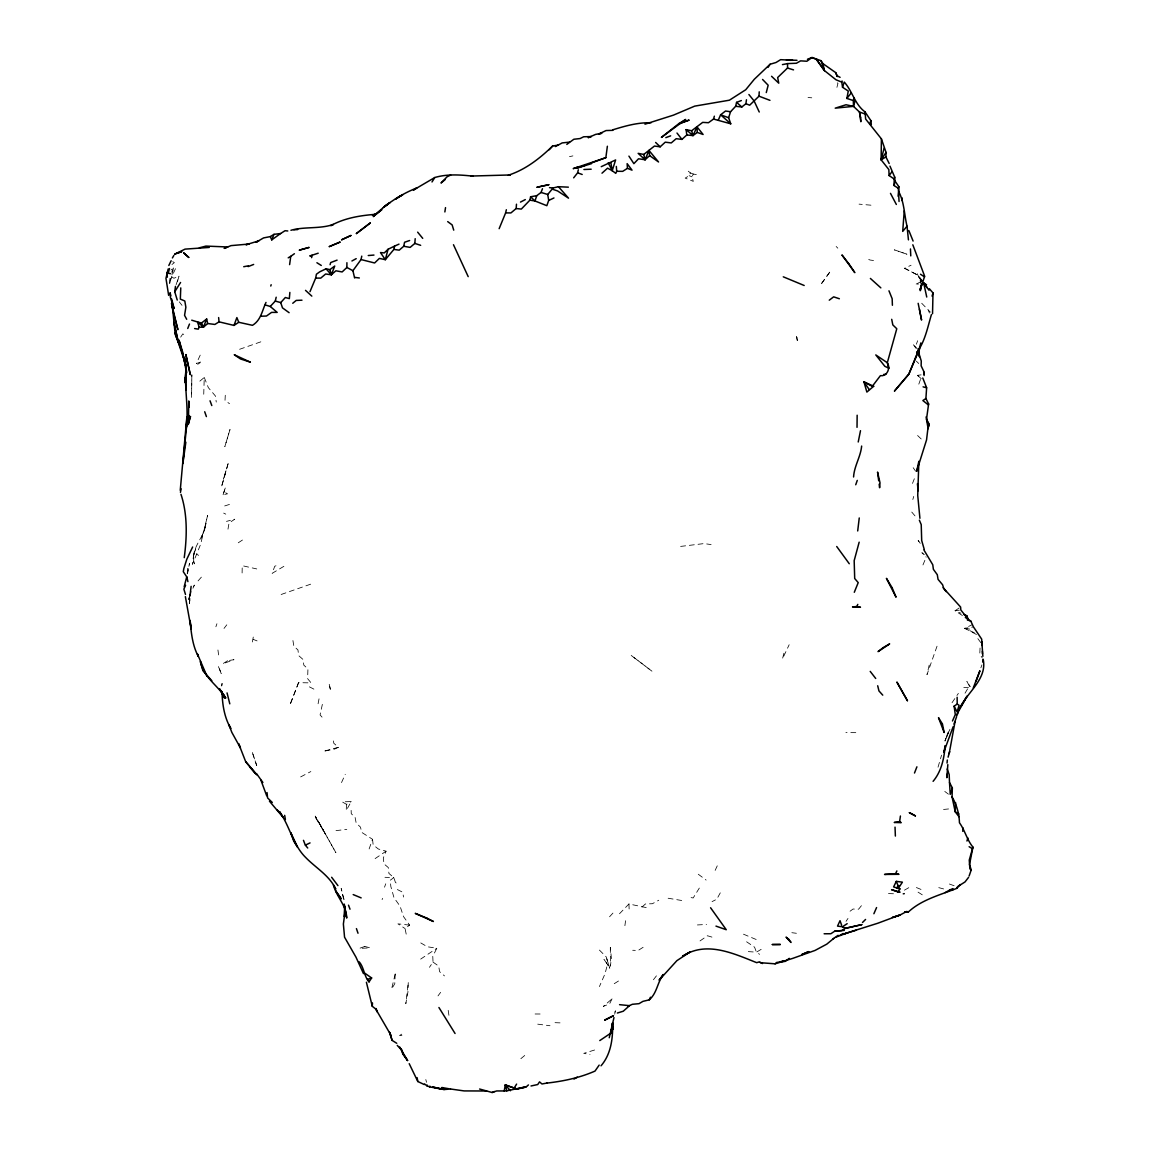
<?xml version="1.0" encoding="UTF-8"?>
<svg xmlns="http://www.w3.org/2000/svg" width="1150" height="1150" viewBox="0 0 1150 1150"><rect width="100%" height="100%" fill="white"/><g stroke="black" fill="none" stroke-linecap="round" stroke-linejoin="round"><path stroke-width="0.75" stroke-dasharray="5 3.75" d="M189.937 594.593L188.241 601.22L191.029 591.129L189.391 603.448L189.419 596.102L190.756 591.244M187.493 573.289L187.536 568.043L187.249 573.821M242.104 572.959L242.248 565.685L256.752 568.934M203.737 394.234L204.254 377.473L199.712 381.268M980.044 648.025L979.771 654.307L982.33 658.016M225.285 395.269L225.012 400.416L229.482 403.679M346.538 804.353L346.207 810.563L351.239 801.564L342.168 801.852L346.538 804.353L351.239 801.564M189.391 603.448L190.469 594.579M252.382 641.973L253.69 634.757M169.352 283.403L170.143 276.733M221.806 685.63L222.094 683.373L221.274 688.706M624.896 925.678L625.715 919.641M227.987 529.144L229.037 523.049L234.729 519.211L226.507 521.381M938.026 767.194L941.562 755.148M318.09 703.757L319.168 698.136M187.522 573.548L189.563 563.227L187.335 573.419M607.531 964.289L608.221 965.511L603.98 959.431L607.531 964.289L604.943 973.935L599.409 986.585M322.359 704.361L320.088 714.912L323.553 718.851M614.689 1014.199L615.423 1010.807L614.086 1014.084M204.657 528.123L207.589 515.43L200.589 544.424L192.452 564.334L193.401 556.557L194.508 563.831C189.276 549.183 204.556 537.639 206.051 523.552L201.121 539.178L202.659 534.348M929.2 665.088L926.986 674.662L937.106 645.998M169.812 283.331L173.679 267.936L170.933 270.049M836.927 87.357L837.962 83.346L835.245 81.463M223.086 494.73L225.515 487.212L223.086 494.73L227.528 493.824L223.891 491.74M382.116 899.616L382.49 898.322M177.502 281.348L178.998 276.187L173.894 278.257L171.695 276.863L175.821 268.007M194.408 552.747L193.559 555.608L195.73 548.564L194.408 552.747L198.605 555.364M912.827 499.488L913.732 496.426M947.801 733.786L950.072 729.071L945.041 740.945L945.918 738.128M226.018 470.709L223.388 479.147L224.969 474.346M200.215 355.134L196.362 363.558L201.969 361.531L197.685 364.334M176.123 284.668L178.998 276.187M215.884 626.764L216.933 623.746M369.121 848.959L372.543 839.313L361.833 832.442L360.424 827.08L356.184 823.069L355.091 817.391L351.268 813.697L351.081 809.154M918.807 384.143L920.618 379.083L917.585 375.331L921.639 374.785M384.517 887.196L385.753 883.789M916.363 344.209L917.643 340.759M980.864 667.791L981.942 664.887M298.554 682.654L289.901 705.094L298.554 682.654L311.089 682.884L307.611 678.644L307.941 668.883L303.83 665.174L303.025 659.467L298.741 655.658L297.936 649.923L293.854 646.214L292.934 640.55M945.041 740.945L947.255 735.224M912.511 483.402L914.954 477.178M372.543 839.313L373.161 844.862L378.293 848.988L386.069 851.201L383.324 857.943L383.956 863.851L388.298 867.56L388.93 873.439L393.861 877.622L395.413 882.409L399.136 885.198M946.349 736.719L948.937 730.379M170.143 280.672L171.695 276.863M922.961 564.938L925.563 558.699M783.898 653.243L782.503 658.835L789.159 644.733M192.956 588.225L194.379 585.077L192.711 588.096M341.521 782.575L345.259 774.324M696.339 174.613L693.292 174.038L692.027 176.812L693.292 181.355L685.184 178.106L689.152 175.691L690.417 172.903L688.275 171.206M965.023 693.206L969.349 685.918L966.877 681.433L970.212 686.564L969.349 685.918M715.156 870.378L717.571 865.145M171.681 272.219L173.679 267.936M420.771 942.928L427.354 946.766L436.813 948.247L432.774 956.34L433.033 962.09L429.439 967.308M720.288 892.846L716.781 899.214L712.066 901.629M699.315 888.087L693.177 897.977L688.433 897.101M952.027 702.722L958.367 693.393M180.665 337.137L182.821 333.859L185.179 335.57M846.041 921.351L847.981 918.433M437.992 995.9L440.637 992.364M653.43 979.757L656.42 975.847M224.02 628.418L226.794 624.824M861.422 905.697L858.633 909.176L853.041 909.032L847.996 912.741M198.073 580.908L201.839 576.61M619.491 913.747L628.949 903.972L647.479 907.867M609.558 916.78L613.094 912.928M641.959 907.091L645.409 903.958L652.366 903.727L658.749 900.249M520.864 1058.676L525.521 1054.823M171.954 264.514L174.369 262.617L172.213 261.366M406.194 934.116L405.073 928.568L409.601 925.103L403.549 916.636L400.027 906.114L394.004 897.747L390.813 886.377L390.267 880.21L393.861 877.622L384.963 877.306M700.034 940.93L707.408 935.741L712.842 937.379M375.13 858.604L386.069 851.201M420.684 959.1L436.813 948.247M959.215 607.947L955.075 610.736L962.406 615.538M238.266 542.786L243.024 539.666M643.123 947.298L638.106 950.489L632.701 950.274M614.244 983.696L620.367 979.814M401.753 1034.166L399.539 1035.546L405.145 1035.345M761.171 949.354L756.47 952.171L748.319 951.611M283.877 566.332L272.162 573.332L274.735 566.246L278.717 564.779M904.417 890.172L910.872 886.492M300.668 776.897L310.845 771.549M920.661 281.851L915.026 284.639L918.476 284.036M976.465 634.484L964.749 628.317L971.937 624.809M338.416 747.299L334.65 749.053L323.236 751.367L338.416 747.299L333.787 743.245L333.054 737.955M921.984 280.557L916.464 274.447L904.576 268.252L911.073 265.248M239.603 349.284L261.582 341.564M281.146 594.492L313.346 583.237M224.681 505.942L232.818 503.369M594.593 1050.008L583.754 1053.357L590.008 1054.449M569.494 156.63L572.901 155.897M974.294 632.716L964.749 628.317L973.461 626.923M855.801 732.651L845.897 732.607M959.402 610.161L955.075 610.736L960.911 613.209M680.642 546.408L704.102 543.576L711.102 544.582M336.016 830.616L346.811 829.394M943.561 809.456L951.539 808.651M870.952 205.189L859.05 204.139M697.418 924.945L706.56 924.456M535.095 1013.984L540.989 1014.012M963.801 687.542L968.53 687.7M888.476 893.564L894.111 893.78M555.033 1022.666L561.186 1022.925M808.033 97.506L811.756 97.808M668.136 898.236L681.72 900.493M409.601 925.103L397.914 923.852L405.073 928.568M537.726 1024.161L550.002 1025.728M791.861 932.693L796.404 933.283M873.511 260.504L869.86 260.001L865.734 257.614M964.749 628.317L971.189 629.309M938.774 887.642L944.653 889.223M949.397 884.019L954.687 885.931M690.417 172.903L693.292 174.038M689.152 175.691L692.027 176.812M253.187 639.371L257.082 640.895M916.378 887.541L921.854 889.784M743.475 934.188L756.427 939.607M904.576 268.252L916.464 274.447L923.594 282.555L917.226 273.829L921.538 282.052L919.324 277.509L921.322 285.286M223.661 513.101L225.774 514.136M397.368 889.554L402.615 892.184L403.578 897.057M309.422 686.866L314.985 689.684M918.059 892.141L922.53 894.988M746.594 941.778L754.572 947.169L756.413 952.143L759.604 954.313M433.033 962.09L438.682 966.129L439.616 971.649L444.475 975.904M698.28 874.244L706.129 880.081M944.783 791.444L948.419 794.161M924.298 554.674L921.898 552.704L926.21 557.132M917.585 375.331L923.91 381.196M917.599 435.519L923.076 440.766M916.349 361.172L918.735 363.486M921.711 303.255L930.364 312.153M599.409 950.072L606.194 956.872L609.759 968.214L606.194 956.872M836.165 246.488L837.818 248.17M917.93 349.499L912.755 343.85L915.874 348.22M911.763 512.066L915.731 516.753M179.285 301.861L182.016 305.354M977.859 638.652L981.051 642.951M913.186 467.705L915.616 471.184M320.62 825.47L315.215 816.112L335.901 852.667L320.62 825.47L323.078 830.113M928.208 310.054L929.459 313.016M204.254 377.473L208.351 387.651L215.381 395.959L216.257 402.069M344.094 899.631L341.191 888.447L344.152 901.844M425.816 1079.548L426.506 1082.294M448.184 1010.347L449.449 1018.756M217.939 649.994L218.601 654.911M628.949 903.972L629.194 910.872M189.419 596.102L189.491 603.074M191.849 374.9L191.576 397.526L191.849 374.9M610.334 947.499L610.42 966.187L611.383 958.051L610.334 947.499M408.264 982.574L407.934 992.004L405.806 1003.706L408.264 982.574M395.212 973.935L394.766 983.753L391.575 989.029L395.212 973.935M228.174 463.393L221.389 487.226L228.174 463.393M229.986 429.597L224.825 446.646L229.986 429.597M612.03 998.847L609.644 1003.749L603.319 1006.423L612.03 998.847M829.682 272.219L820.568 284.912L829.682 272.219M227.599 660.732L222.64 663.881L233.996 659.683L227.599 660.732M364.794 946.436L359.289 948.405L370.128 947.873L364.794 946.436M906.833 254.164L894.355 249.852L906.833 254.164M651.949 671.183L631.12 655.371L651.949 671.183M920.259 543.332L918.146 540.442L920.158 543.375M318.306 821.387L314.726 816.327L325.421 833.865L318.306 821.387M796.921 337.41L796.432 336.548L797.611 342.326L796.921 337.41M220.397 671.169L218.169 666.066L221.231 673.598L220.397 671.169M256.709 765.584L252.066 751.583L256.709 765.584M330.323 689.195L329.044 683.503L330.323 689.195"/><path stroke-width="1.5" d="M947.212 768.991L949.196 774.626L949.512 782.546L952.344 787.894L952.056 796.864C956.628 804.669 959.186 813.611 959.459 822.768C964.965 830.357 966.877 839.759 972.929 847.119L969.508 864.57L971.218 869.932L969.134 875.969M899.056 201.494L898.322 188.341L894.154 185.553L894.154 179.012L889.108 175.548L888.835 169.553L881.101 159.764L881.417 138.891L865.634 119.025L865.073 111.938C854.738 104.305 852.481 91.209 844.244 82.052L842.548 87.256L848.269 91.051L846.903 98.44L853.314 100.567L853.487 106.375L859.51 112.053L864.541 113.778M309.982 291.669L315.661 278.099L320.749 278.113L325.637 274.002L331.344 274.778L335.872 270.796L342.139 271.946L346.883 267.461L346.912 262.703M904.245 210.824L902.707 231.394L907.034 226.205C904.245 214.676 904.288 202.127 898.768 191.748L898.811 186.616L895.002 181.024L894.686 177.129L889.971 166.118M180.248 490.331L186.875 416.731M185.84 442.204L182.864 463.637L186.444 427.814L190.526 416.458L188.442 423.876L188.729 400.962L189.204 407.387M771.564 76.288L778.766 83.188L777.659 77.524L787.506 68.037L787.606 63.595L796.375 63.25L800.616 60.864L806.869 61.238L812.044 57.5L821.057 60.706L822.926 63.638L824.392 70.552L836.021 79.796L841.757 82.124L842.548 87.256M889.166 163.458L885.931 156.975L886.046 152.418L881.417 138.891M931.399 314.626C927.662 327.276 924.873 341.996 916.622 352.719L919.684 348.637L908.845 374.138L894.513 391.014L908.845 374.138L918.088 351.325M919.914 518.291L917.729 495.363L918.864 461.279L916.651 471.313L926.541 439.933L927.992 427.786L926.497 419.29L928.611 403.938L925.908 398.518L926.627 387.78L922.774 377.991M924.097 375.547L924.226 372.356L921.136 365.815L921.265 361.014L918.261 351.167M180.766 287.902L180.334 299.101L184.805 300.998L185.869 307.237L184.561 315.33L186.688 319.298M955.607 802.657L955.204 811.771L958.971 816.658M649.649 155.624L658.548 161.978L648.988 150.492L649.649 155.624L645.078 159.735L638.149 153.353L643.741 154.445L654.451 146.05L660.186 146.812L665.246 142.169L671.255 142.931L676.186 138.69L681.936 139.394L686.794 134.981L686.119 129.634L691.624 130.769L702.693 122.374L708.443 122.719L713.546 119.054L730.739 123.798L728.64 117.731L730.538 111.737L735.641 106.303L741.836 106.964L745.919 103.73L749.671 105.196L759 96.183L759.23 91.842M186.846 418.154L186.386 426.319C188.744 406.956 184.173 387.766 185.984 368.503L185.193 382.835L186.013 370.041L183.353 356.026L185.969 366.721L179.012 340.098L183.368 354.358M376.136 1009.369L372.269 1006.279L372.485 1002.929M613.971 1017.592L609.256 1037.746M499.143 228.678L505.626 212.894L510.931 212.923L516.163 208.524L516.479 204.211M354.603 277.941L352.906 270.71L361.043 259.555L374.613 262.976L379.371 258.405L385.322 259.684L393.889 249.421L399.223 250.154L403.736 246.272L410.162 247.394L414.834 243.412L415.193 238.682M947.83 764.621L946.838 777.702L946.795 774.324M947.068 763.054L947.298 760.035M289.857 292.431L289.34 298.612L285.329 297.519L280.729 302.594L282.469 307.855L289.11 312.685M981.913 645.481L982.215 641.758M857.699 530.955L859.251 517.96M901.715 200.459L901.974 197.728M188.442 423.876L189.247 415.552M857.152 415.222L857.023 427.34M929.329 288.693L932.995 292.919L932.535 313.734M190.253 593.501L191.13 586.356M612.605 1022.882L611.613 1030.745L612.605 1022.882C612.993 1037.846 611.268 1053.918 601.033 1065.806M900.421 816.011L899.631 821.546L894.24 822.466L901.197 822.667L899.631 821.546M577.817 166.994L573.217 168.647L605.849 157.665L607.372 146.237M177.244 300.049L174.743 291.769L175.461 286.35M745.919 103.73L746.451 99.748M289.613 264.615L290.763 256.321L294.414 253.719M962.751 831.321L963.197 828.043M860.502 430.689L858.231 441.988M898.078 196.248L898.768 191.748M444.863 211.945L445.524 207.618M184.244 557.649C187.004 536.878 187.651 514.381 180.967 494.299M861.652 446.056C860.646 456.809 854.191 466.109 853.573 476.977M982.718 662.041L983.178 659.238C987.606 679.736 965.727 693.119 958.683 710.355M943.92 752.431L945.142 745.717C944.179 758.267 941.505 771.319 933.096 781.324M479.593 1089.021L492.114 1092.5L496.671 1090.947L504.217 1090.962L505.31 1084.939L516.867 1088.992L526.427 1086.678L528.439 1084.924M894.154 185.553L895.002 181.024M180.449 492.387L181.125 488.793M921.322 285.286L920.288 290.706L921.941 283.734M315.661 278.099L316.423 274.217L319.729 271.831L326.054 268.798L329.921 269.618L334.736 266.038L331.344 274.778L326.054 268.798M955.046 721.625L949.814 750.145M403.736 246.272L404.584 242.233L409.63 240.522M361.043 259.555L361.761 256.134M393.889 249.421L394.594 246.086L399.007 244.131M516.163 208.524L521.338 209.084L529.877 200.172L530.596 196.794L536.777 195.658L541.061 192.452L542.469 188.729M194.609 328.555L198.289 329.144L199.151 327.218L203.421 327.189L207.661 323.524L214.892 324.444L219.046 321.842L233.996 325.421L236.871 317.587L238.74 322.287L252.482 325.321C261.036 320.146 262.114 310.601 265.995 302.436M573.663 177.833L577.631 172.816L578.321 169.798M505.626 212.894L506.345 209.746M610.492 1034.037L612.059 1027.237L610.693 1033.232L599.783 1040.578M949.167 753.581L949.713 751.252L948.103 757.16M265.262 304.951L270.25 306.461L275.281 301.07L276.187 297.217M735.641 106.303L736.575 102.364L741.362 100.553M766.274 92.575L768.171 85.229L762.565 79.451M184.173 586.759L186.731 576.84L183.281 571.679L183.842 568.531L186.76 559.331L192.625 546.997M388.024 249.291L385.322 259.684L380.492 252.569L384.287 252.914L388.024 249.291L394.594 246.086M885.931 156.975L881.101 159.764L884.12 148.163M912.812 244.792L924.686 276.302L920.129 289.498L921.495 285.171M169.496 268.511L168.216 273.283L170.559 273.671M870.823 120.563L869.831 124.214L871.341 124.531L870.823 120.563L865.073 111.938M713.546 119.054L714.351 116.179M920.863 342.93L917.786 353.841L919.094 348.738L919.267 356.169M972.929 847.119L969.249 860.099L969.896 868.868L971.218 869.932M853.487 106.375L846.026 104.751L835.216 108.157L853.487 106.375L855.126 100.668M248.184 266.584L253.647 264.442M270.782 286.048L271.156 284.726M311.578 257.658L312.239 255.357L309.81 255.976L318.191 253.201M330.079 264.687L330.697 262.559L337.079 260.13M529.877 200.172L534.951 200.963L546.839 205.692L548.694 200.445L547.731 194.479L553.092 187.967L558.454 186.702L568.359 187.162M409.199 1063.664L417.824 1081.517L424.278 1084.551M440.809 1088.834L432.544 1086.994L440.809 1088.834L441.959 1087.541L450.469 1089.021L444.015 1089.553L429.683 1086.879L426.966 1085.816L427.182 1085.054M429.683 1086.879L429.899 1086.117M841.757 82.124L842.087 80.974M853.314 100.567L854.134 97.692M894.154 179.012L894.686 177.129M898.322 188.341L898.811 186.616M869.127 389.419L863.938 381.872L873.684 386.271L866.87 392.078L863.938 381.872L872.275 386.328L880.411 375.647C887.239 376.783 890.747 367.684 887.311 362.724L896.784 328.742L892.817 324.904L891.71 319.312M932.075 296.139L932.995 292.919M923.637 374.397L924.226 372.356M928.611 403.938L928.352 404.886L922.875 400.559L925.908 398.518M968.573 877.349L965.023 881.935L957.548 886.664L956.886 888.318C940.341 894.916 921.596 899.587 908.256 912.079L904.705 911.979L908.256 912.079M966.949 841.024L967.854 837.919M859.165 542.168L854.177 560.639L854.694 578.508L858.216 582.619L854.292 592.293M927.878 428.921L929.229 424.307L926.497 419.29M973.274 687.916L979.915 670.766L976.019 681.404M616.328 166.434L616.702 171.292L615.768 173.362L612.217 170.689L615.609 159.951L601.249 166.678M944.208 750.964L953.12 726.757M952.344 787.894L950.245 794.348L949.512 782.546M536.777 195.658L534.951 200.963L530.596 196.794M957.145 715.128L958.137 712.224M168.173 268.971L165.959 278.343L168.647 295.377M855.729 484.754L857.268 480.398M953.997 724.054L956.642 716.579M929.229 424.307L927.992 427.786L928.122 424.163L926.081 416.933M914.494 773.03L916.909 766.82M187.737 328.483L189.477 324.056M191.734 320.189L197.556 321.957L203.421 327.189L206.684 319.01L207.661 323.524M199.353 247.811L205.936 246.086L227.786 246.977L224.135 248.386L231.021 245.626L249.248 244.016L245.956 244.749L258.865 240.839L256.048 242.276L263.551 237.921L270.279 236.612L271.745 239.89L273.973 234.341L280.571 233.536L285.042 230.719L287.773 230.978M628.921 156.127L633.88 163.659L638.538 158.772L645.078 159.735L648.988 150.492M718.391 119.916L720.619 114.813L725.521 111.018L730.538 111.737M952.488 720.978L955.291 714.567L954.126 706.201L957.217 704.044L957.131 697.245M873.885 913.732L876.573 907.566M185.596 585.293L183.871 589.145L185.495 594.435M619.562 1004.669L629.524 1005.661L628.216 1006.164L632.356 1004.295L639.026 1003.663L642.936 1001.363L649.261 999.839L650.44 997.223M365.067 973.374L371.637 977.974L369.049 981.884C364.119 976.594 364.205 967.739 359.231 961.846M369.049 981.884L367.526 979.311L371.637 977.974M856.836 606.481L860.473 607.229L852.524 606.941L856.836 606.481L857.799 604.383M824.133 933.771L830.832 933.742L834.958 931.054L841.642 930.609L845.336 928.323L861.767 924.643L845.336 928.323L842.519 926.756L847.176 923.666M895.62 873.655L898.969 874.316L884.551 874.431L895.62 873.655L896.871 870.924M896.914 887.944L898.006 885.543L896.296 881.374L902.405 882.151L898.265 888.476L893.622 886.909L896.296 881.374M686.119 129.634L693.004 135.571L697.015 126.903L703.11 134.478L697.274 132.437L693.004 135.571L686.794 134.981M915.558 357.176L915.903 356.457M168.834 265.478L171.134 260.748M956.469 715.099L967.049 696.124L960.926 706.503M172.399 257.945L173.866 255.458M526.427 1086.678L506.834 1090.818L505.31 1084.939L514.165 1088.058L516.609 1084.091M432.012 181.959L434.786 177.517C447.221 173.866 460.058 174.757 472.866 176.151L471.112 176.051L510.413 174.958L508.357 175.202C525.334 169.754 539.839 158.441 552.604 146.036L558.426 145.044M174.743 291.769L180.564 282.483M767.999 67.39L770.112 64.242L776.006 62.502L780.634 59.671L792.767 60.303M881.101 159.764L886.046 152.418M546.71 1083.113C563.644 1081.201 579.629 1077.809 595.01 1071.081L599.164 1065.116M889.108 175.548L891.739 172.069M897.863 891.911L900.062 892.199L891.566 889.669L897.863 891.911L900.292 888.763L898.265 888.476M846.903 98.44L851.173 92.978M649.261 999.839C657.009 993.226 657.398 982.33 663.291 974.496L659.094 980.202L676.876 960.667L690.331 951.798L682.568 956.254C706.301 940.614 733.398 953.436 756.714 962.679L759.46 961.831L762.493 963.542M956.886 888.318L960.164 884.537M549.197 149.744L552.604 146.036M862.5 922.487L865.562 919.454M434.786 177.517L413.396 190.081L416.846 187.924C400.559 194.364 385.739 204.298 373.29 216.617L381.814 209.631L376.74 213.569L372.456 215.222L375.015 214.374C359.591 215.568 344.411 218.155 330.769 225.644L333.356 224.466C319.643 229.166 304.506 226.435 290.936 230.273M770.112 64.242L754.328 79.249L745.717 89.757L729.416 100.194L694.701 106.131L673.426 115.144L644.977 124.186M601.996 173.19L607.545 168.173L612.217 170.689L610.88 162.739M566.806 144.411L573.864 139.251L580.103 138.546L583.668 136.778L591.301 136.562L588.211 137.669L595.585 134.406L601.852 133.242L598.604 134.061L606.064 130.554L612.835 130.338M629.524 1005.661L623.257 1011.224L617.363 1013.021M292.747 303.269L296.211 300.423L301.976 300.193M445.165 179.601L441.025 183.008L447.12 176.755L450.671 175.059M833.721 938.443L826.778 944.15L815.048 950.432L792.637 958.41L775.071 963.815L760.294 962.694M387.248 204.341L383.482 207.374L389.864 202.616L383.482 207.374M199.151 327.218L197.556 321.957L201.494 323.006L206.684 319.01M829.265 300.179L833.649 296.844L839.356 298.741M775.071 963.815L777.271 962.133M271.745 239.89L280.571 233.536M833.132 938.817L838.106 935.309M233.996 325.421L238.74 322.287M789.288 958.352L785.393 961.328L778.579 962.378L783.136 960.868M627.454 168.36L627.138 163.645L632.026 170.157L627.454 168.36L622.682 171.35L616.702 171.292M270.279 236.612L273.973 234.341M574.037 1079.059L577.271 1077.148M288.204 257.83L290.763 256.321M945.156 892.63L949.871 889.913M553.955 197.958L548.694 200.445M970.816 621.129L968.286 619.376L967.351 619.893L970.816 621.129L973.461 626.923L981.669 639.113L982.848 656.348M840.133 935.194L843.18 933.498M351.929 260.978L356.198 258.649M555.378 146.553L562.192 142.916L569.509 142.111M906.89 911.389L899.027 915.529L892.386 917.456L900.321 914.839L877.852 923.22L842.979 934.231L856.29 930.163M177.071 253.302L181.801 251.577L174.599 254.208L185.064 249.119L209.3 247.437M520.476 202.084L525.306 199.583M305.526 845.063L310.04 842.907M952.962 888.605L949.914 889.899L953.178 889.626M492.114 1092.5L494.399 1091.537M807.429 59.268L812.044 57.5M665.821 137.641L670.637 135.844M590.741 163.214L605.849 157.665M836.452 936.948L847.78 932.751M585.134 165.37L576.696 168.173L591.56 163.616M612.821 129.806C625.499 125.911 637.747 122.389 651.087 122.763M531.012 1085.974L537.74 1084.536L539.523 1081.877L541.966 1083.976L547.17 1083.013M782.431 64.616L787.606 63.595M243.728 266.714L248.414 265.808M524.242 1087.627L516.867 1088.992L514.165 1088.058M903.253 893.823L904.317 893.665M368.259 255.53L373.966 255.07M834.958 931.054L844.33 930.379M504.217 1090.962L506.834 1090.818M293.854 229.77L297.706 229.583M872.275 386.328L873.684 386.271M583.898 169.51L591.186 169.208M260.978 316.236L266.469 316.02L271.587 312.383L277.179 312.397L270.25 306.461M796.979 60.289L786.442 60.044L791.143 60.332M883.847 374.368L885.831 374.411M549.513 187.651L553.092 187.967M486.637 1090.991L464.111 1090.919L450.599 1089.007M354.847 277.409L359.346 277.969M923.076 386.846L926.627 387.78M275.281 301.07L280.729 302.594M541.061 192.452L547.731 194.479M787.506 68.037L793.529 69.877M414.834 243.412L420.656 245.324M552.719 189.304L557.577 190.943L568.517 198.159L558.454 186.702M715.976 926.109L726.254 929.717L710.571 907.753M728.64 117.731L720.619 114.813L730.739 123.798M577.631 172.816L582.188 174.484M759 96.183L769.954 100.337M812.001 57.644L816.184 59.268L824.392 70.552L821.057 60.706M898.006 885.543L899.372 886.061M842.519 926.756L837.531 926.109L840.018 920.704L841.656 925.232M783.279 276.819L804.181 285.488M353.194 894.585L361.158 897.891M963.829 614.445L966.747 615.681L968.286 619.376L965.339 617.449M822.926 63.638L835.705 72.623L836.984 75.699L840.089 77.337M346.883 267.461L352.906 270.71M926.555 284.74L923.666 283.116L929.027 290.217M958.899 813.97L955.204 811.771L952.056 796.864M969.119 846.702L972.469 848.714M316.911 262.732L321.281 265.463M392.136 1040.391L389.562 1032.341L392.136 1040.391L396.736 1043.294M920.489 274.232L924.514 276.863M957.217 704.044L959.1 705.324L957.059 711.836L954.126 706.201M447.695 221.605L452.137 224.911L453.732 230.144M424.551 1083.99L426.966 1085.816M211.816 680.728L202.889 670.68L200.388 661.494C203.363 677.178 217.738 685.4 225.803 698.036L219.578 688.893L224.638 698.151L223.129 693.608M736.575 102.364L741.836 106.964M870.392 278.444L880.842 287.874M305.512 290.361L311.822 296.125M655.629 142.456L660.186 146.812M272.306 802.484L267.576 797.913L267.044 792.58M441.959 1087.541L444.015 1089.553M269.431 801.162L283.231 817.506L279.45 811.555C289.757 826.031 292.804 844.848 305.785 857.598C315.919 868.034 329.547 875.567 335.771 889.151L333.457 885.069C336.404 896.77 346.538 905.467 346.711 918.074L344.209 904.058L345.287 912.18L344.986 906.947M397.253 1045.393L402.083 1050.568L403.147 1054.464L407.574 1060.544L399.582 1047.075L402.083 1050.568M245.697 761.717L256.666 774.611L245.697 761.717L238.711 743.806L240.393 747.845L231.854 732.406L228.951 724.888L230.805 728.539C224.307 717.399 222.309 704.404 222.051 691.653M882.754 695.146L878.959 690.934L877.694 685.759M505.31 1084.939L510.471 1090.746M249.952 767.237L254.998 773.044M305.426 845.264L307.726 847.996M417.651 232.156L422.726 238.352M748.894 94.501L754.141 101.013L759.244 112.01M277.193 809.83L278.803 811.9M676.991 133.041L681.936 139.394M870.205 671.384L875.711 678.471M968.286 619.376L960.839 609.974L960.595 607.027L943.647 588.311L942.612 584.789L938.055 579.356L937.293 574.698L933.383 569.322L932.765 564.765L923.91 549.944M331.646 877.277L337.928 885.601M407.574 1060.544L402.213 1052.609M943.216 587.664L946.134 591.617M836.711 546.509L849.261 563.73M256.464 773.548L262.89 782.489M927.13 287.615L923.594 282.555L926.742 297.031M816.313 58.851L824.392 70.552M391.144 1035.532L375.691 1008.938M438.926 1007.515L455.055 1033.491M890.488 193.358L896.339 204.456M206.971 676.186L197.556 654.278M608.206 162.811L612.217 170.689M913.1 241.069L908.874 230.604M453.474 244.734L468.194 276.632M201.494 323.006L203.421 327.189M363.501 973.648L355.968 957.145L344.554 937.193L343.376 924.011L344.856 913.244L344.885 906.804L344.425 916.809L344.569 906.344M186.717 372.758L185.179 362.092L185.754 364.766L175.03 332.738L172.356 306.087M836.984 75.699L837.344 76.561L835.705 72.623M919.353 520.174L921.222 524.601L921.696 540.543L924.197 549.24M888.964 290.806L892.17 298.741L892.4 305.268M260.921 780.203L266.699 795.8M303.471 840.334L305.253 844.948M181.542 350.692L175.03 332.738L175.548 335.326L178.293 342.082L173.909 322.374L178.293 342.082M348.507 905.179L350.017 909.204M210.033 400.804L211.801 405.548M376.395 1009.743L377.171 1011.856L375.993 1008.55M227.053 692.904L229.799 703.843M204.714 411.757L206.396 416.588M356.428 928.611L358.009 933.239M197.513 654.062L198.289 656.377C192.424 645.423 191.188 632.615 190.081 620.411L191.173 628.906L185.366 596.62M185.682 361.833L184.331 357.535L185.682 362.121M691.624 130.769L693.004 135.571M329.921 269.618L331.344 274.778M172.759 310.155L177.891 329.676L171.508 303.413L173.233 312.139L172.414 305.842M366.404 982.258L372.269 1006.279M643.741 154.445L645.078 159.735M170.89 295.866L170.085 292.718L170.43 297.548L174.067 308.488L171.681 299.029M186.717 576.739L187.924 581.627M918.16 303.327L921.567 320.074L919.454 309.321M918.232 350.951L919.411 356.773M417.105 1077.636L417.824 1081.517M284.668 815.35L285.387 819.533M221.72 691.438L222.151 694.183M966.747 615.681L967.15 618.484M878.701 480.772L877.551 472.061L880.009 482.799L879.621 487.744L879.161 484.251M907.034 226.205L908.443 239.861M612.375 1024.377L612.878 1029.48L612.404 1024.679M218.629 317.572L219.046 321.842M167.009 272.349L167.354 277.179M697.015 126.903L697.274 132.437M910.455 248.946L910.771 255.875M185.739 382.404L185.524 377.358L186.113 389.908L185.869 385.768M895.031 827.137L895.376 836.064M982.373 651.274L982.459 653.933M917.973 488.951L917.916 490.964L917.556 483.604L917.973 488.951M678.96 123.539L661.365 137.425L685.688 119.442L678.96 123.539M370.271 222.956L356.399 233.551L370.271 222.956M883.229 647.594L878.054 651.619L889.654 643.899L883.229 647.594M399.582 196.463L395.341 199.194L402.759 194.781L399.582 196.463M613.424 1015.738L604.857 1020.05L613.424 1015.738M682.669 122.259L680.081 123.51L689.166 120.089L682.669 122.259M350.879 235.491L341.665 239.775L350.879 235.491M808.666 951.611L801.837 954.543L808.666 951.611M339.969 242.118L329.317 246.589L339.969 242.118M302.536 249.219L299.244 250.197L309.134 247.408L302.536 249.219M548.78 184.704L537.079 187.234L548.78 184.704M780.318 944.481L772.326 944.538L780.318 944.481M250.312 362.135L240.566 358.987L234.269 354.746L250.312 362.135M426.894 918.131L415.265 913.373L433.378 921.495L426.894 918.131M888.777 368.173L884.824 366.289L875.783 354.919L887.311 362.724L888.777 368.173M915.4 815.896L909.391 812.676L915.4 815.896M188.744 257.442L183.756 252.928L188.744 257.442M788.9 939.435L786.068 937.121L791.013 942.468L788.9 939.435M849.289 264.385L841.944 254.941L854.824 272.665L849.289 264.385M341.09 898.682L335.656 890.848L341.09 898.682M297.404 846.917L293.739 841.153L290.835 832.773L297.404 846.917M942.411 723.939L938.501 717.701L944.164 732.507L942.411 723.939M892.084 587.679L886.42 578.349L896.051 597.181L892.084 587.679M907.422 700.709L897 682.252L907.422 700.709M190.282 374.555L185.869 354.603L190.282 374.555M860.574 117.372L859.51 112.053L860.833 121.728L860.574 117.372"/></g></svg>
